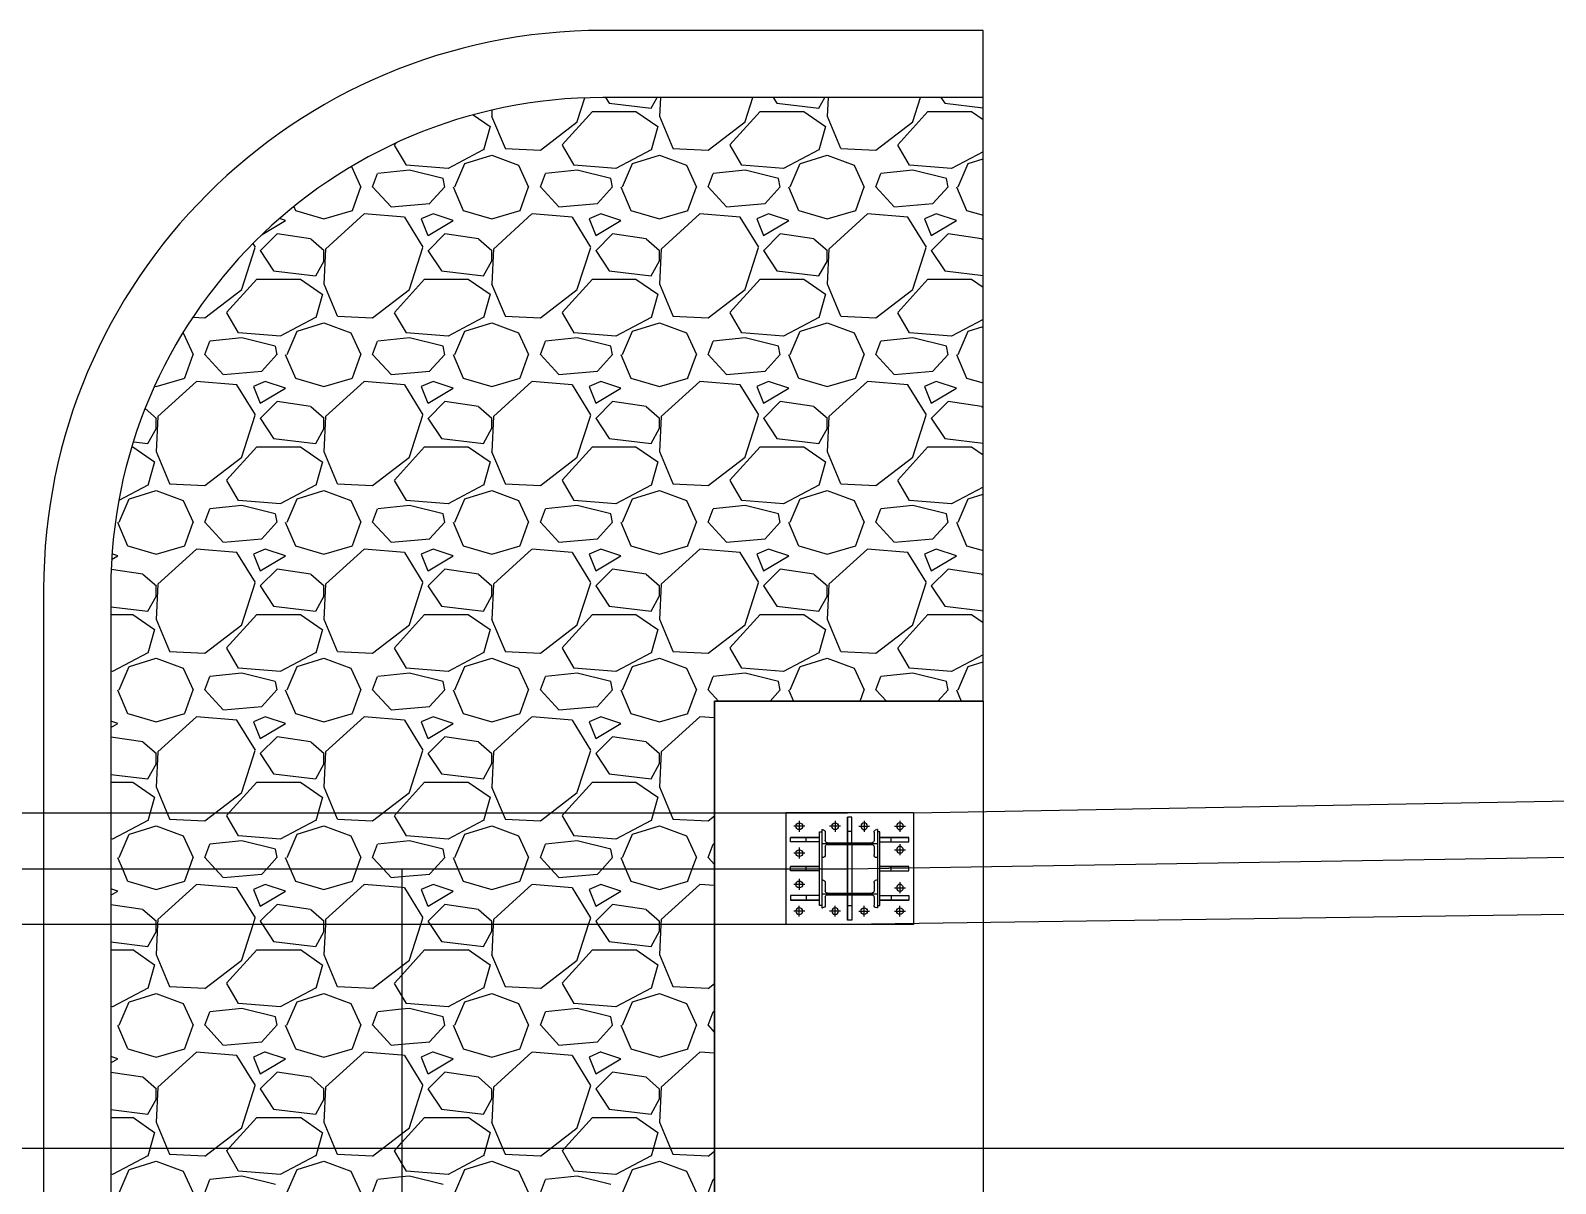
# Model space of a CAD drawing. Extents: x -341000 to 1341000, y 175 to 1868317.
# Drawn here: x 963379 to 1031557, y 998418 to 1050000 of the extents above; entities that cross this region are included whole.
import ezdxf

# ---------------------------------------------------------------- set-up
doc = ezdxf.new("R2010")
doc.units = 0
for name, color, linetype in [('Level 1', 7, 'Continuous'), ('Level 17', 7, 'Continuous'), ('Level 20', 7, 'Continuous'), ('Level 21', 7, 'Continuous'), ('Level 22', 7, 'Continuous'), ('Level 23', 7, 'Continuous'), ('Level 7', 7, 'Continuous')]:
    doc.layers.add(name, color=color, linetype=linetype)

# ---------------------------------------------------------------- blocks, each defined once
blk = doc.blocks.new('BL')
at = {"layer": 'Level 17'}
blk.add_circle((0, 0), 5000, dxfattribs=at)
at = {"layer": 'Level 22'}
for p, q in [((-8112, 0), (8112, 0)), ((0, 8112), (0, -8112))]:
    blk.add_line(p, q, dxfattribs=at)
blk = doc.blocks.new('A$C6DE')
at = {"layer": 'Level 20'}
for p, q in [((-250000, 0), (250000, 0)), ((250000, -570000), (250000, 0)), ((-250000, -570000), (-250000, 0)), ((-140000, -20000), (-140000, -150000)), ((-120000, -20000), (-140000, -20000)), ((-120000, -150000), (-120000, -20000)), ((-10000, -20000), (-10000, -150000)), ((10000, -20000), (-10000, -20000)), ((10000, -150000), (10000, -20000)), ((120000, -150000), (120000, -20000)), ((120000, -20000), (140000, -20000)), ((140000, -20000), (140000, -150000)), ((-120000, -90000), (-140000, -90000)), ((10000, -90000), (-10000, -90000)), ((120000, -90000), (140000, -90000)), ((-175000, -160000), (-50000, -160000)), ((-175000, -160000), (-175000, -164000)), ((-163000, -176000), (-126250, -176000)), ((-116250, -186000), (-116250, -384000)), ((-108750, -186000), (-108750, -384000)), ((-98750, -176000), (-62000, -176000)), ((-50000, -160000), (-50000, -164000)), ((50000, -160000), (175000, -160000)), ((50000, -160000), (50000, -164000)), ((62000, -176000), (98750, -176000)), ((108750, -186000), (108750, -384000)), ((116250, -186000), (116250, -384000)), ((126250, -176000), (163000, -176000)), ((175000, -160000), (175000, -164000)), ((-230000, -275000), (-116250, -275000)), ((-230000, -295000), (-230000, -275000)), ((-116250, -295000), (-230000, -295000)), ((-166250, -295000), (-166250, -275000)), ((108750, -275000), (-108750, -275000)), ((-108750, -295000), (108750, -295000)), ((230000, -275000), (116250, -275000)), ((116250, -295000), (230000, -295000)), ((166250, -295000), (166250, -275000)), ((230000, -295000), (230000, -275000)), ((-175000, -410000), (-175000, -406000)), ((-163000, -394000), (-126250, -394000)), ((-98750, -394000), (-62000, -394000)), ((-50000, -410000), (-50000, -406000)), ((50000, -410000), (50000, -406000)), ((62000, -394000), (98750, -394000)), ((126250, -394000), (163000, -394000)), ((175000, -410000), (175000, -406000)), ((-175000, -410000), (-50000, -410000)), ((-140000, -550000), (-140000, -420000)), ((-120000, -470000), (-140000, -470000)), ((-120000, -420000), (-120000, -550000)), ((-10000, -550000), (-10000, -420000)), ((10000, -470000), (-10000, -470000)), ((10000, -420000), (10000, -550000)), ((50000, -410000), (175000, -410000)), ((120000, -420000), (120000, -550000)), ((120000, -470000), (140000, -470000)), ((140000, -550000), (140000, -420000)), ((-250000, -570000), (250000, -570000)), ((-120000, -550000), (-140000, -550000)), ((10000, -550000), (-10000, -550000)), ((120000, -550000), (140000, -550000))]:
    blk.add_line(p, q, dxfattribs=at)
for points in [[(-165000, -160000), (165000, -160000), (165000, -150000), (-165000, -150000)], [(-165000, -410000), (165000, -410000), (165000, -420000), (-165000, -420000)]]:
    blk.add_lwpolyline(points, close=True, dxfattribs=at)
for centre, radius, start, end in [((-163000, -164000), 12000, 180, 270), ((-126250, -186000), 10000, 0, 90), ((-98750, -186000), 10000, 90, 180), ((-62000, -164000), 12000, 270, 0), ((62000, -164000), 12000, 180, 270), ((98750, -186000), 10000, 0, 90), ((126250, -186000), 10000, 90, 180), ((163000, -164000), 12000, 270, 0), ((-163000, -406000), 12000, 90, 180), ((-126250, -384000), 10000, 270, 0), ((-98750, -384000), 10000, 180, 270), ((-62000, -406000), 12000, 0, 90), ((62000, -406000), 12000, 90, 180), ((98750, -384000), 10000, 270, 0), ((126250, -384000), 10000, 180, 270), ((163000, -406000), 12000, 0, 90)]:
    blk.add_arc(centre, radius, start, end, dxfattribs=at)
at = {"layer": 'Level 22'}
for p, q in [((-112500, -160000), (-112500, -410000)), ((112500, -160000), (112500, -410000))]:
    blk.add_line(p, q, dxfattribs=at)
at = {"layer": 'Level 23'}
for p, q in [((-140000, -150000), (-140000, -20000)), ((-120000, -150000), (-120000, -20000)), ((-10000, -150000), (-10000, -20000)), ((10000, -150000), (10000, -20000)), ((120000, -150000), (120000, -20000)), ((140000, -150000), (140000, -20000)), ((-116250, -275000), (-230000, -275000)), ((-116250, -295000), (-230000, -295000)), ((-108750, -275000), (108750, -275000)), ((-108750, -295000), (108750, -295000)), ((116250, -275000), (230000, -275000)), ((116250, -295000), (230000, -295000)), ((-140000, -420000), (-140000, -550000)), ((-120000, -420000), (-120000, -550000)), ((-10000, -420000), (-10000, -550000)), ((10000, -420000), (10000, -550000)), ((120000, -420000), (120000, -550000)), ((140000, -420000), (140000, -550000))]:
    blk.add_line(p, q, dxfattribs=at)
at = {"layer": 'Level 17'}
for p, xscale, yscale in [((-190000, -60000), 2.999999999999999, -2.999999999999999), ((-70000, -60000), 2.999999999999999, -2.999999999999999), ((70000, -60000), 2.999999999999999, -2.999999999999999), ((-190000, -220000), 2.999999999999999, -2.999999999999999), ((-190000, -350000), 3, 3), ((-190000, -510000), 3, 3), ((-85000, -510000), 3, 3), ((85000, -510000), 3, 3)]:
    blk.add_blockref('BL', p, dxfattribs=dict(at, xscale=xscale, yscale=yscale))
for p, xscale, yscale, rotation in [((190000, -60000), 2.999999999999999, 2.999999999999999, 179.99999999999997), ((190000, -220000), 2.999999999999999, 2.999999999999999, 179.99999999999997), ((190000, -350000), 3, -3, 180), ((190000, -510000), 3, -3, 180)]:
    blk.add_blockref('BL', p, dxfattribs=dict(at, xscale=xscale, yscale=yscale, rotation=rotation))
blk = doc.blocks.new('COMPRS0004')
at = {"layer": 'Level 17'}
for p, q in [((484010, 46435), (483997, 46153)), ((487825, 45922), (488165, 46985)), ((491537, 47000), (491497, 46153)), ((495325, 45922), (495670, 47000)), ((499037, 47000), (498997, 46153)), ((502825, 45922), (503170, 47000)), ((483993, 46160), (484593, 44735)), ((486176, 44641), (487826, 45916)), ((491493, 46160), (492093, 44735)), ((493676, 44641), (495326, 45916)), ((498993, 46160), (499593, 44735)), ((501176, 44641), (502826, 45916)), ((484600, 44725), (486175, 44650)), ((492100, 44725), (493675, 44650)), ((499600, 44725), (501175, 44650)), ((479498, 42110), (478673, 43010)), ((481898, 43004), (481223, 42254)), ((486998, 42110), (486173, 43010)), ((489398, 43004), (488723, 42254)), ((494498, 42110), (493673, 43010)), ((496898, 43004), (496223, 42254)), ((501998, 42110), (501173, 43010)), ((504398, 43004), (503723, 42254)), ((478298, 41799), (476573, 40224)), ((480100, 41650), (478300, 41800)), ((481225, 42249), (479500, 42099)), ((480934, 40302), (480109, 41652)), ((481375, 41801), (480850, 41576)), ((482276, 41501), (481376, 41801)), ((485798, 41799), (484073, 40224)), ((487600, 41650), (485800, 41800)), ((488725, 42249), (487000, 42099)), ((488434, 40302), (487609, 41652)), ((488875, 41801), (488350, 41576)), ((489776, 41501), (488876, 41801)), ((493298, 41799), (491573, 40224)), ((495100, 41650), (493300, 41800)), ((496225, 42249), (494500, 42099)), ((495934, 40302), (495109, 41652)), ((496375, 41801), (495850, 41576)), ((497276, 41501), (496376, 41801)), ((500798, 41799), (499073, 40224)), ((502600, 41650), (500800, 41800)), ((503725, 42249), (502000, 42099)), ((503434, 40302), (502609, 41652)), ((503875, 41801), (503350, 41576)), ((504776, 41501), (503876, 41801)), ((473734, 40875), (474776, 41500)), ((474776, 41501), (474514, 41588)), ((480848, 41575), (481148, 40825)), ((481151, 40825), (482276, 41500)), ((488348, 41575), (488648, 40825)), ((488651, 40825), (489776, 41500)), ((495848, 41575), (496148, 40825)), ((496151, 40825), (497276, 41500)), ((503348, 41575), (503648, 40825)), ((503651, 40825), (504776, 41500)), ((472825, 38422), (473425, 40297)), ((473434, 40302), (473328, 40475)), ((474400, 40899), (473650, 40149)), ((475901, 40675), (474401, 40900)), ((476506, 40144), (475906, 40669)), ((476572, 40228), (476497, 38653)), ((480325, 38422), (480925, 40297)), ((481900, 40899), (481150, 40149)), ((483401, 40675), (481901, 40900)), ((484006, 40144), (483406, 40669)), ((484072, 40228), (483997, 38653)), ((487825, 38422), (488425, 40297)), ((489400, 40899), (488650, 40149)), ((490901, 40675), (489401, 40900)), ((491506, 40144), (490906, 40669)), ((491572, 40228), (491497, 38653)), ((495325, 38422), (495925, 40297)), ((496900, 40899), (496150, 40149)), ((498401, 40675), (496901, 40900)), ((499006, 40144), (498406, 40669)), ((499072, 40228), (498997, 38653)), ((502825, 38422), (503425, 40297)), ((504400, 40899), (503650, 40149)), ((505901, 40675), (504401, 40900)), ((505965, 40618), (505906, 40669)), ((471176, 37141), (472826, 38416)), ((476493, 38660), (477093, 37235)), ((478676, 37141), (480326, 38416)), ((483993, 38660), (484593, 37235)), ((486176, 37141), (487826, 38416)), ((491493, 38660), (492093, 37235)), ((493676, 37141), (495326, 38416)), ((498993, 38660), (499593, 37235)), ((501176, 37141), (502826, 38416)), ((470641, 37175), (471175, 37150)), ((477100, 37225), (478675, 37150)), ((484600, 37225), (486175, 37150)), ((492100, 37225), (493675, 37150)), ((499600, 37225), (501175, 37150)), ((471998, 34610), (471173, 35510)), ((474398, 35504), (473723, 34754)), ((479498, 34610), (478673, 35510)), ((481898, 35504), (481223, 34754)), ((486998, 34610), (486173, 35510)), ((489398, 35504), (488723, 34754)), ((494498, 34610), (493673, 35510)), ((496898, 35504), (496223, 34754)), ((501998, 34610), (501173, 35510)), ((504398, 35504), (503723, 34754)), ((470798, 34299), (469073, 32724)), ((472600, 34150), (470800, 34300)), ((473725, 34749), (472000, 34599)), ((473434, 32802), (472609, 34152)), ((473875, 34301), (473350, 34076)), ((474776, 34001), (473876, 34301)), ((478298, 34299), (476573, 32724)), ((480100, 34150), (478300, 34300)), ((481225, 34749), (479500, 34599)), ((480934, 32802), (480109, 34152)), ((481375, 34301), (480850, 34076)), ((482276, 34001), (481376, 34301)), ((485798, 34299), (484073, 32724)), ((487600, 34150), (485800, 34300)), ((488725, 34749), (487000, 34599)), ((488434, 32802), (487609, 34152)), ((488875, 34301), (488350, 34076)), ((489776, 34001), (488876, 34301)), ((493298, 34299), (491573, 32724)), ((495100, 34150), (493300, 34300)), ((496225, 34749), (494500, 34599)), ((495934, 32802), (495109, 34152)), ((496375, 34301), (495850, 34076)), ((497276, 34001), (496376, 34301)), ((500798, 34299), (499073, 32724)), ((502600, 34150), (500800, 34300)), ((503725, 34749), (502000, 34599)), ((503434, 32802), (502609, 34152)), ((503875, 34301), (503350, 34076)), ((504776, 34001), (503876, 34301)), ((473348, 34075), (473648, 33325)), ((473651, 33325), (474776, 34000)), ((480848, 34075), (481148, 33325)), ((481151, 33325), (482276, 34000)), ((488348, 34075), (488648, 33325)), ((488651, 33325), (489776, 34000)), ((495848, 34075), (496148, 33325)), ((496151, 33325), (497276, 34000)), ((503348, 34075), (503648, 33325)), ((503651, 33325), (504776, 34000)), ((469006, 32644), (468504, 33084)), ((469072, 32728), (468997, 31153)), ((472825, 30922), (473425, 32797)), ((474400, 33399), (473650, 32649)), ((475901, 33175), (474401, 33400)), ((476506, 32644), (475906, 33169)), ((476572, 32728), (476497, 31153)), ((480325, 30922), (480925, 32797)), ((481900, 33399), (481150, 32649)), ((483401, 33175), (481901, 33400)), ((484006, 32644), (483406, 33169)), ((484072, 32728), (483997, 31153)), ((487825, 30922), (488425, 32797)), ((489400, 33399), (488650, 32649)), ((490901, 33175), (489401, 33400)), ((491506, 32644), (490906, 33169)), ((491572, 32728), (491497, 31153)), ((495325, 30922), (495925, 32797)), ((496900, 33399), (496150, 32649)), ((498401, 33175), (496901, 33400)), ((499006, 32644), (498406, 33169)), ((499072, 32728), (498997, 31153)), ((502825, 30922), (503425, 32797)), ((504400, 33399), (503650, 32649)), ((505901, 33175), (504401, 33400)), ((505965, 33118), (505906, 33169)), ((468993, 31160), (469593, 29735)), ((471176, 29641), (472826, 30916)), ((476493, 31160), (477093, 29735)), ((478676, 29641), (480326, 30916)), ((483993, 31160), (484593, 29735)), ((486176, 29641), (487826, 30916)), ((491493, 31160), (492093, 29735)), ((493676, 29640), (495326, 30915)), ((498993, 31160), (499593, 29735)), ((501176, 29640), (502826, 30915)), ((469600, 29725), (471175, 29650)), ((477100, 29725), (478675, 29650)), ((484600, 29725), (486175, 29650)), ((492100, 29725), (493675, 29650)), ((499600, 29725), (501175, 29650)), ((471998, 27110), (471173, 28010)), ((474398, 28004), (473723, 27254)), ((479498, 27110), (478673, 28010)), ((481898, 28004), (481223, 27254)), ((486998, 27110), (486173, 28010)), ((489398, 28004), (488723, 27254)), ((494498, 27110), (493673, 28010)), ((496898, 28004), (496223, 27254)), ((501998, 27110), (501173, 28010)), ((504398, 28004), (503723, 27254)), ((470798, 26799), (469073, 25224)), ((472600, 26650), (470800, 26800)), ((473725, 27249), (472000, 27099)), ((473434, 25302), (472609, 26652)), ((473875, 26801), (473350, 26576)), ((474776, 26501), (473876, 26801)), ((478298, 26799), (476573, 25224)), ((480100, 26650), (478300, 26800)), ((481225, 27249), (479500, 27099)), ((480934, 25302), (480109, 26652)), ((481375, 26801), (480850, 26576)), ((482276, 26501), (481376, 26801)), ((485798, 26799), (484073, 25224)), ((487600, 26650), (485800, 26800)), ((488725, 27249), (487000, 27099)), ((488434, 25302), (487609, 26652)), ((488875, 26801), (488350, 26576)), ((489776, 26501), (488876, 26801)), ((493298, 26799), (491573, 25224)), ((495100, 26650), (493300, 26800)), ((496225, 27249), (494500, 27099)), ((495934, 25302), (495109, 26652)), ((496375, 26801), (495850, 26576)), ((497276, 26501), (496376, 26801)), ((500798, 26799), (499073, 25224)), ((502600, 26650), (500800, 26800)), ((503725, 27249), (502000, 27099)), ((503434, 25302), (502609, 26652)), ((503875, 26802), (503350, 26577)), ((504776, 26501), (503876, 26801)), ((467006, 26338), (467276, 26500)), ((467276, 26501), (467022, 26585)), ((473348, 26575), (473648, 25825)), ((473651, 25825), (474776, 26500)), ((480848, 26575), (481148, 25825)), ((481151, 25825), (482276, 26500)), ((488348, 26575), (488648, 25825)), ((488651, 25825), (489776, 26500)), ((495848, 26575), (496148, 25825)), ((496151, 25825), (497276, 26500)), ((503348, 26575), (503648, 25825)), ((503651, 25825), (504776, 26500)), ((468401, 25675), (466983, 25888)), ((469006, 25144), (468406, 25669)), ((469072, 25228), (468997, 23653)), ((472825, 23422), (473425, 25297)), ((474400, 25899), (473650, 25149)), ((475901, 25675), (474401, 25900)), ((476506, 25144), (475906, 25669)), ((476572, 25228), (476497, 23653)), ((480325, 23422), (480925, 25297)), ((481900, 25899), (481150, 25149)), ((483401, 25675), (481901, 25900)), ((484006, 25144), (483406, 25669)), ((484072, 25228), (483997, 23653)), ((487825, 23422), (488425, 25297)), ((489400, 25899), (488650, 25149)), ((490901, 25675), (489401, 25900)), ((491506, 25144), (490906, 25669)), ((491572, 25228), (491497, 23653)), ((495325, 23422), (495925, 25297)), ((496900, 25899), (496150, 25149)), ((498401, 25675), (496901, 25900)), ((499006, 25144), (498406, 25669)), ((499072, 25228), (498997, 23653)), ((502825, 23422), (503425, 25297)), ((504400, 25899), (503650, 25149)), ((505901, 25675), (504401, 25900)), ((505965, 25618), (505906, 25669)), ((468993, 23660), (469593, 22235)), ((471176, 22141), (472826, 23416)), ((476493, 23660), (477093, 22235)), ((478676, 22141), (480326, 23416)), ((483993, 23660), (484593, 22235)), ((486176, 22140), (487826, 23415)), ((491493, 23660), (492093, 22235)), ((493676, 22140), (495326, 23415)), ((498993, 23660), (499593, 22235)), ((501176, 22140), (502826, 23415)), ((469600, 22225), (471175, 22150)), ((477100, 22225), (478675, 22150)), ((484600, 22225), (486175, 22150)), ((492100, 22225), (493675, 22150)), ((499600, 22225), (501175, 22150)), ((471998, 19610), (471173, 20510)), ((474398, 20504), (473723, 19754)), ((479498, 19610), (478673, 20510)), ((481898, 20504), (481223, 19754)), ((486998, 19610), (486173, 20510)), ((489398, 20504), (488723, 19754)), ((494141, 20000), (493673, 20510)), ((496898, 20504), (496445, 20000)), ((501641, 20000), (501173, 20510)), ((504398, 20504), (503944, 20000)), ((467276, 19001), (466965, 19104)), ((470798, 19299), (469073, 17724)), ((472600, 19150), (470800, 19300)), ((473725, 19749), (472000, 19599)), ((473434, 17802), (472609, 19152)), ((473875, 19301), (473350, 19076)), ((474776, 19001), (473876, 19301)), ((478298, 19299), (476573, 17724)), ((480100, 19150), (478300, 19300)), ((481225, 19749), (479500, 19599)), ((480934, 17802), (480109, 19152)), ((481375, 19301), (480850, 19076)), ((482276, 19001), (481376, 19301)), ((485798, 19299), (484073, 17724)), ((487600, 19150), (485800, 19300)), ((488725, 19749), (487000, 19599)), ((488434, 17802), (487609, 19152)), ((488875, 19302), (488350, 19077)), ((489776, 19001), (488876, 19301)), ((493298, 19299), (491573, 17724)), ((493965, 19244), (493300, 19300)), ((466965, 18814), (467276, 19000)), ((473348, 19075), (473648, 18325)), ((473651, 18325), (474776, 19000)), ((480848, 19075), (481148, 18325)), ((481151, 18325), (482276, 19000)), ((488348, 19075), (488648, 18325)), ((488651, 18325), (489776, 19000)), ((468401, 18175), (466965, 18390)), ((469006, 17644), (468406, 18169)), ((469072, 17728), (468997, 16153)), ((472825, 15922), (473425, 17797)), ((474400, 18399), (473650, 17649)), ((475901, 18175), (474401, 18400)), ((476506, 17644), (475906, 18169)), ((476572, 17728), (476497, 16153)), ((480325, 15922), (480925, 17797)), ((481900, 18399), (481150, 17649)), ((483401, 18175), (481901, 18400)), ((484006, 17644), (483406, 18169)), ((484072, 17728), (483997, 16153)), ((487825, 15922), (488425, 17797)), ((489400, 18399), (488650, 17649)), ((490901, 18175), (489401, 18400)), ((491506, 17644), (490906, 18169)), ((491572, 17728), (491497, 16153)), ((468993, 16160), (469593, 14735)), ((471176, 14641), (472826, 15916)), ((476493, 16160), (477093, 14735)), ((478676, 14640), (480326, 15915)), ((483993, 16160), (484593, 14735)), ((486176, 14640), (487826, 15915)), ((491493, 16160), (492093, 14735)), ((469600, 14725), (471175, 14650)), ((477100, 14725), (478675, 14650)), ((484600, 14725), (486175, 14650)), ((492100, 14725), (493675, 14650)), ((493676, 14640), (493965, 14864)), ((471641, 12500), (471173, 13010)), ((474398, 13004), (473945, 12500)), ((479141, 12500), (478673, 13010)), ((481898, 13004), (481445, 12500)), ((486641, 12500), (486173, 13010)), ((489398, 13004), (488945, 12500)), ((493965, 12692), (493673, 13010)), ((471998, 12110), (471641, 12500)), ((473945, 12500), (473723, 12254)), ((479498, 12110), (479141, 12500)), ((481445, 12500), (481223, 12254)), ((486998, 12110), (486641, 12500)), ((488945, 12500), (488723, 12254)), ((467276, 11501), (466965, 11604)), ((470798, 11799), (469073, 10224)), ((472600, 11650), (470800, 11800)), ((473725, 12249), (472000, 12099)), ((473434, 10302), (472609, 11652)), ((473875, 11802), (473350, 11577)), ((474776, 11501), (473876, 11801)), ((478298, 11799), (476573, 10224)), ((479965, 11661), (478300, 11800)), ((479965, 12140), (479500, 12099)), ((481225, 12249), (479965, 12140)), ((480100, 11650), (479965, 11661)), ((480934, 10302), (480109, 11652)), ((481375, 11802), (480850, 11577)), ((482276, 11501), (481376, 11801)), ((485798, 11799), (484073, 10224)), ((487600, 11650), (485800, 11800)), ((488725, 12249), (487000, 12099)), ((488434, 10302), (487609, 11652)), ((488875, 11802), (488350, 11577)), ((489776, 11501), (488876, 11801)), ((493298, 11799), (491573, 10224)), ((493965, 11745), (493300, 11800)), ((466965, 11314), (467276, 11500)), ((473348, 11575), (473648, 10825)), ((473651, 10825), (474776, 11500)), ((480848, 11575), (481148, 10825)), ((481151, 10825), (482276, 11500)), ((488348, 11575), (488648, 10825)), ((488651, 10825), (489776, 11500)), ((468401, 10675), (466965, 10890)), ((469006, 10144), (468406, 10669)), ((469072, 10228), (469061, 10000)), ((473330, 10000), (473425, 10297)), ((474400, 10899), (473650, 10149)), ((475901, 10675), (474401, 10900)), ((476506, 10144), (475906, 10669)), ((476572, 10228), (476561, 10000)), ((480830, 10000), (480925, 10297)), ((481900, 10899), (481150, 10149)), ((483401, 10675), (481901, 10900)), ((484006, 10144), (483406, 10669)), ((484072, 10228), (484061, 10000)), ((488330, 10000), (488425, 10297)), ((489400, 10899), (488650, 10149)), ((490901, 10675), (489401, 10900)), ((491506, 10144), (490906, 10669)), ((491572, 10228), (491561, 10000)), ((469061, 10000), (468997, 8653)), ((472825, 8422), (473330, 10000)), ((476561, 10000), (476497, 8653)), ((480325, 8422), (480830, 10000)), ((484061, 10000), (483997, 8653)), ((487825, 8422), (488330, 10000)), ((491561, 10000), (491497, 8653)), ((468994, 8660), (469594, 7235)), ((471176, 7140), (472826, 8415)), ((476493, 8660), (477093, 7235)), ((479965, 8136), (480326, 8415)), ((483993, 8660), (484593, 7235)), ((486176, 7140), (487826, 8415)), ((491493, 8660), (492093, 7235)), ((478676, 7140), (479965, 8136)), ((469600, 7225), (471175, 7150)), ((477100, 7225), (478675, 7150)), ((484600, 7225), (486175, 7150)), ((492100, 7225), (493675, 7150)), ((493676, 7140), (493965, 7363)), ((471998, 4610), (471173, 5510)), ((474398, 5504), (473723, 4754)), ((479498, 4610), (478673, 5510)), ((481898, 5504), (481223, 4754)), ((486998, 4610), (486173, 5510)), ((489398, 5504), (488723, 4754)), ((493965, 5192), (493673, 5510)), ((467276, 4001), (466965, 4104)), ((470798, 4299), (469073, 2724)), ((472600, 4150), (470800, 4300)), ((473725, 4749), (472000, 4599)), ((473434, 2802), (472609, 4152)), ((473875, 4302), (473350, 4077)), ((474776, 4001), (473876, 4301)), ((478298, 4299), (476573, 2724)), ((479965, 4161), (478300, 4300)), ((479965, 4640), (479500, 4599)), ((481225, 4749), (479965, 4640)), ((480100, 4150), (479965, 4161)), ((480934, 2802), (480109, 4152)), ((481375, 4302), (480850, 4077)), ((482276, 4001), (481376, 4301)), ((485798, 4299), (484073, 2724)), ((487600, 4150), (485800, 4300)), ((488725, 4749), (487000, 4599)), ((488434, 2802), (487609, 4152)), ((488875, 4302), (488350, 4077)), ((489776, 4001), (488876, 4301)), ((493298, 4299), (491573, 2724)), ((493965, 4245), (493300, 4300)), ((466965, 3814), (467276, 4000)), ((473348, 4075), (473648, 3325)), ((473651, 3325), (474776, 4000)), ((480848, 4075), (481148, 3325)), ((481151, 3325), (482276, 4000)), ((488348, 4075), (488648, 3325)), ((488651, 3325), (489776, 4000)), ((468401, 3175), (466965, 3390)), ((469006, 2644), (468406, 3169)), ((469072, 2728), (468997, 1153)), ((472825, 922), (473425, 2797)), ((474400, 3399), (473650, 2649)), ((475901, 3175), (474401, 3400)), ((476506, 2644), (475906, 3169)), ((476572, 2728), (476497, 1153)), ((480325, 922), (480925, 2797)), ((481900, 3399), (481150, 2649)), ((483401, 3175), (481901, 3400)), ((484006, 2644), (483406, 3169)), ((484072, 2728), (483997, 1153)), ((487825, 922), (488425, 2797)), ((489400, 3399), (488650, 2649)), ((490901, 3175), (489401, 3400)), ((491506, 2644), (490906, 3169)), ((491572, 2728), (491497, 1153)), ((468994, 1160), (469594, -265)), ((471176, -360), (472826, 915)), ((476493, 1160), (477093, -265)), ((479965, 636), (480326, 915)), ((483993, 1160), (484593, -265)), ((486176, -360), (487826, 915)), ((491493, 1160), (492093, -265)), ((478676, -360), (479965, 636)), ((469600, -275), (471175, -350)), ((477100, -275), (478675, -350)), ((484600, -275), (486175, -350)), ((492100, -275), (493675, -350)), ((493676, -360), (493965, -137))]:
    blk.add_line(p, q, dxfattribs=at)
at = {"layer": 'Level 7'}
blk.add_line((480000, -12500), (480000, 12500), dxfattribs=at)
blk = doc.blocks.new('COMPRS0005')
at = {"layer": 'Level 17'}
for p, q in [((487148, 44879), (488498, 46379)), ((489083, 47000), (489249, 46751)), ((489250, 46749), (491125, 46524)), ((491130, 46527), (491393, 47000)), ((494648, 44879), (495998, 46379)), ((496583, 47000), (496749, 46751)), ((496750, 46749), (498625, 46524)), ((498630, 46527), (498893, 47000)), ((502148, 44879), (503498, 46379)), ((504083, 47000), (504249, 46751)), ((504250, 46749), (505965, 46543)), ((479648, 44879), (479727, 44966)), ((480182, 43973), (479657, 44873)), ((482800, 44050), (484000, 44425)), ((484000, 44425), (485200, 43975)), ((487682, 43973), (487157, 44873)), ((490300, 44050), (491500, 44425)), ((491500, 44425), (492700, 43975)), ((495182, 43973), (494657, 44873)), ((497800, 44050), (499000, 44425)), ((499000, 44425), (500200, 43975)), ((502682, 43973), (502157, 44873)), ((477728, 43914), (478150, 42998)), ((480325, 43750), (478900, 43600)), ((481824, 43376), (480324, 43751)), ((482347, 42999), (482797, 44049)), ((485200, 43973), (485650, 42998)), ((487825, 43750), (486400, 43600)), ((489324, 43376), (487824, 43751)), ((489847, 42999), (490297, 44049)), ((492700, 43973), (493150, 42998)), ((495325, 43750), (493900, 43600)), ((496824, 43376), (495324, 43751)), ((497346, 42999), (497796, 44049)), ((500200, 43973), (500650, 42998)), ((502825, 43750), (501400, 43600)), ((504324, 43376), (502824, 43751)), ((504846, 42999), (505296, 44049)), ((505300, 44050), (505965, 44257)), ((477772, 41954), (478147, 43004)), ((478674, 43002), (478899, 43602)), ((481900, 42996), (481825, 43371)), ((482271, 43001), (482721, 41951)), ((485272, 41954), (485647, 43004)), ((486174, 43002), (486399, 43602)), ((489400, 42996), (489325, 43371)), ((489771, 43001), (490221, 41951)), ((492772, 41954), (493147, 43004)), ((493674, 43002), (493899, 43602)), ((496900, 42996), (496825, 43371)), ((497271, 43001), (497721, 41951)), ((500272, 41954), (500647, 43004)), ((501174, 43002), (501399, 43602)), ((504400, 42996), (504325, 43371)), ((504771, 43001), (505221, 41951)), ((475149, 42120), (475221, 41951)), ((475224, 41949), (476499, 41574)), ((476499, 41575), (477774, 41950)), ((482724, 41949), (483999, 41574)), ((483999, 41575), (485274, 41950)), ((490224, 41949), (491499, 41574)), ((491499, 41575), (492774, 41950)), ((497724, 41949), (498999, 41574)), ((498999, 41575), (500274, 41950)), ((505224, 41949), (505965, 41731)), ((473649, 40151), (474249, 39251)), ((476130, 39027), (476505, 39702)), ((476500, 39700), (476500, 40150)), ((481149, 40151), (481749, 39251)), ((483630, 39027), (484005, 39702)), ((484000, 39700), (484000, 40150)), ((488649, 40151), (489249, 39251)), ((491130, 39027), (491505, 39702)), ((491500, 39700), (491500, 40150)), ((496149, 40151), (496749, 39251)), ((498630, 39027), (499005, 39702)), ((499000, 39700), (499000, 40150)), ((503649, 40151), (504249, 39251)), ((472148, 37379), (473498, 38879)), ((474250, 39249), (476125, 39024)), ((479648, 37379), (480998, 38879)), ((481750, 39249), (483625, 39024)), ((487148, 37379), (488498, 38879)), ((489250, 39249), (491125, 39024)), ((494648, 37379), (495998, 38879)), ((496750, 39249), (498625, 39024)), ((502148, 37379), (503498, 38879)), ((504250, 39249), (505965, 39043)), ((472682, 36473), (472157, 37373)), ((475300, 36550), (476500, 36925)), ((476500, 36925), (477700, 36475)), ((480182, 36473), (479657, 37373)), ((482800, 36550), (484000, 36925)), ((484000, 36925), (485200, 36475)), ((487682, 36473), (487157, 37373)), ((490300, 36550), (491500, 36925)), ((491500, 36925), (492700, 36475)), ((495182, 36473), (494657, 37373)), ((497800, 36550), (499000, 36925)), ((499000, 36925), (500200, 36475)), ((502682, 36473), (502157, 37373)), ((470196, 36477), (470200, 36475)), ((470200, 36473), (470650, 35498)), ((472825, 36250), (471400, 36100)), ((474324, 35876), (472824, 36251)), ((474847, 35499), (475297, 36549)), ((477700, 36473), (478150, 35498)), ((480325, 36250), (478900, 36100)), ((481824, 35876), (480324, 36251)), ((482347, 35499), (482797, 36549)), ((485200, 36473), (485650, 35498)), ((487825, 36250), (486400, 36100)), ((489324, 35876), (487824, 36251)), ((489846, 35499), (490296, 36549)), ((492700, 36473), (493150, 35498)), ((495325, 36250), (493900, 36100)), ((496824, 35876), (495324, 36251)), ((497346, 35499), (497796, 36549)), ((500200, 36473), (500650, 35498)), ((502825, 36250), (501400, 36100)), ((504324, 35876), (502824, 36251)), ((504846, 35499), (505296, 36549)), ((505300, 36550), (505965, 36757)), ((470272, 34454), (470647, 35504)), ((471174, 35502), (471399, 36102)), ((474400, 35497), (474325, 35872)), ((474771, 35501), (475221, 34451)), ((477772, 34454), (478147, 35504)), ((478674, 35502), (478899, 36102)), ((481900, 35496), (481825, 35871)), ((482271, 35501), (482721, 34451)), ((485272, 34454), (485647, 35504)), ((486174, 35502), (486399, 36102)), ((489400, 35496), (489325, 35871)), ((489771, 35501), (490221, 34451)), ((492772, 34454), (493147, 35504)), ((493674, 35502), (493899, 36102)), ((496900, 35496), (496825, 35871)), ((497271, 35501), (497721, 34451)), ((500272, 34454), (500647, 35504)), ((501174, 35502), (501399, 36102)), ((504400, 35496), (504325, 35871)), ((504771, 35501), (505221, 34451)), ((468933, 34094), (468999, 34074)), ((468999, 34075), (470274, 34450)), ((475224, 34449), (476499, 34074)), ((476499, 34075), (477774, 34450)), ((482724, 34449), (483999, 34074)), ((483999, 34075), (485274, 34450)), ((490224, 34449), (491499, 34074)), ((491499, 34075), (492774, 34450)), ((497724, 34449), (498999, 34074)), ((498999, 34075), (500274, 34450)), ((505224, 34449), (505965, 34231)), ((468630, 31527), (469005, 32202)), ((469000, 32200), (469000, 32650)), ((473649, 32651), (474249, 31751)), ((476130, 31527), (476505, 32202)), ((476500, 32200), (476500, 32650)), ((481149, 32651), (481749, 31751)), ((483630, 31527), (484005, 32202)), ((484000, 32200), (484000, 32650)), ((488649, 32651), (489249, 31751)), ((491130, 31527), (491505, 32202)), ((491500, 32200), (491500, 32650)), ((496149, 32651), (496749, 31751)), ((498630, 31527), (499005, 32202)), ((499000, 32200), (499000, 32650)), ((503649, 32651), (504249, 31751)), ((467979, 31602), (468625, 31524)), ((472148, 29879), (473498, 31379)), ((474250, 31749), (476125, 31524)), ((479648, 29879), (480998, 31379)), ((481750, 31749), (483625, 31524)), ((487148, 29879), (488498, 31379)), ((489250, 31749), (491125, 31524)), ((494648, 29879), (495998, 31379)), ((496750, 31749), (498625, 31524)), ((502148, 29879), (503498, 31379)), ((504250, 31749), (505965, 31543)), ((467800, 29050), (469000, 29425)), ((469000, 29425), (470200, 28975)), ((472682, 28973), (472157, 29873)), ((475300, 29050), (476500, 29425)), ((476500, 29425), (477700, 28975)), ((480182, 28973), (479657, 29873)), ((482800, 29050), (484000, 29425)), ((484000, 29425), (485200, 28975)), ((487682, 28973), (487157, 29873)), ((490300, 29050), (491500, 29425)), ((491500, 29425), (492700, 28975)), ((495182, 28973), (494657, 29873)), ((497800, 29050), (499000, 29425)), ((499000, 29425), (500200, 28975)), ((502682, 28973), (502157, 29873)), ((467347, 27999), (467797, 29049)), ((470200, 28973), (470650, 27998)), ((472825, 28750), (471400, 28600)), ((474324, 28376), (472824, 28751)), ((474847, 27999), (475297, 29049)), ((477700, 28973), (478150, 27998)), ((480325, 28750), (478900, 28600)), ((481824, 28376), (480324, 28751)), ((482347, 27999), (482797, 29049)), ((485200, 28973), (485650, 27998)), ((487825, 28750), (486400, 28600)), ((489324, 28376), (487824, 28751)), ((489846, 27999), (490296, 29049)), ((492700, 28973), (493150, 27998)), ((495325, 28750), (493900, 28600)), ((496824, 28376), (495324, 28751)), ((497346, 27999), (497796, 29049)), ((500200, 28973), (500650, 27998)), ((502825, 28750), (501400, 28600)), ((504324, 28376), (502824, 28751)), ((504846, 27999), (505296, 29049)), ((505300, 29050), (505965, 29257)), ((467271, 28001), (467721, 26951)), ((470272, 26954), (470647, 28004)), ((471174, 28002), (471399, 28602)), ((474400, 27997), (474325, 28372)), ((474771, 28001), (475221, 26951)), ((477772, 26954), (478147, 28004)), ((478674, 28002), (478899, 28602)), ((481900, 27997), (481825, 28372)), ((482271, 28001), (482721, 26951)), ((485272, 26954), (485647, 28004)), ((486174, 28002), (486399, 28602)), ((489400, 27996), (489325, 28371)), ((489771, 28001), (490221, 26951)), ((492772, 26954), (493147, 28004)), ((493674, 28002), (493899, 28602)), ((496900, 27996), (496825, 28371)), ((497271, 28001), (497721, 26951)), ((500272, 26954), (500647, 28004)), ((501174, 28002), (501399, 28602)), ((504400, 27996), (504325, 28371)), ((504771, 28001), (505221, 26951)), ((467724, 26949), (468999, 26574)), ((468999, 26575), (470274, 26950)), ((475224, 26949), (476499, 26574)), ((476499, 26575), (477774, 26950)), ((482724, 26949), (483999, 26574)), ((483999, 26575), (485274, 26950)), ((490224, 26949), (491499, 26574)), ((491499, 26575), (492774, 26950)), ((497724, 26949), (498999, 26574)), ((498999, 26575), (500274, 26950)), ((505224, 26949), (505965, 26731)), ((468630, 24027), (469005, 24702)), ((469000, 24700), (469000, 25150)), ((473649, 25151), (474249, 24251)), ((476130, 24027), (476505, 24702)), ((476500, 24700), (476500, 25150)), ((481149, 25151), (481749, 24251)), ((483630, 24027), (484005, 24702)), ((484000, 24700), (484000, 25150)), ((488649, 25151), (489249, 24251)), ((491130, 24027), (491505, 24702)), ((491500, 24700), (491500, 25150)), ((496149, 25151), (496749, 24251)), ((498630, 24027), (499005, 24702)), ((499000, 24700), (499000, 25150)), ((503649, 25151), (504249, 24251)), ((466965, 24223), (468625, 24024)), ((466965, 23875), (467950, 23875)), ((472148, 22379), (473498, 23879)), ((473500, 23875), (475450, 23875)), ((474250, 24249), (476125, 24024)), ((479648, 22379), (480998, 23879)), ((481750, 24249), (483625, 24024)), ((487148, 22379), (488498, 23879)), ((489250, 24249), (491125, 24024)), ((494648, 22379), (495998, 23879)), ((496750, 24249), (498625, 24024)), ((502148, 22379), (503498, 23879)), ((504250, 24249), (505965, 24043)), ((467800, 21550), (469000, 21925)), ((469000, 21925), (470200, 21475)), ((472682, 21473), (472157, 22373)), ((475300, 21550), (476500, 21925)), ((476500, 21925), (477700, 21475)), ((480182, 21473), (479657, 22373)), ((482800, 21550), (484000, 21925)), ((484000, 21925), (485200, 21475)), ((487682, 21473), (487157, 22373)), ((490300, 21550), (491500, 21925)), ((491500, 21925), (492700, 21475)), ((495182, 21473), (494657, 22373)), ((497800, 21550), (499000, 21925)), ((499000, 21925), (500200, 21475)), ((502682, 21473), (502157, 22373)), ((467347, 20499), (467797, 21549)), ((470200, 21473), (470650, 20498)), ((472825, 21250), (471400, 21100)), ((474324, 20876), (472824, 21251)), ((474847, 20499), (475297, 21549)), ((477700, 21473), (478150, 20498)), ((480325, 21250), (478900, 21100)), ((481824, 20876), (480324, 21251)), ((482346, 20499), (482796, 21549)), ((485200, 21473), (485650, 20498)), ((487825, 21250), (486400, 21100)), ((489324, 20876), (487824, 21251)), ((489846, 20499), (490296, 21549)), ((492700, 21473), (493150, 20498)), ((495325, 21250), (493900, 21100)), ((496824, 20876), (495324, 21251)), ((497346, 20499), (497796, 21549)), ((500200, 21473), (500650, 20498)), ((502825, 21250), (501400, 21100)), ((504324, 20876), (502824, 21251)), ((504846, 20499), (505296, 21549)), ((505300, 21550), (505965, 21757)), ((467271, 20501), (467721, 19451)), ((470272, 19454), (470647, 20504)), ((471174, 20502), (471399, 21102)), ((474400, 20497), (474325, 20872)), ((474771, 20501), (475221, 19451)), ((477772, 19454), (478147, 20504)), ((478674, 20502), (478899, 21102)), ((481900, 20497), (481825, 20872)), ((482271, 20501), (482721, 19451)), ((485272, 19454), (485647, 20504)), ((486174, 20502), (486399, 21102)), ((489400, 20496), (489325, 20871)), ((489771, 20501), (490221, 19451)), ((492772, 19454), (493147, 20504)), ((493674, 20502), (493899, 21102)), ((496900, 20496), (496825, 20871)), ((497271, 20501), (497486, 20000)), ((500467, 20000), (500647, 20504)), ((501174, 20502), (501399, 21102)), ((504400, 20496), (504325, 20871)), ((504771, 20501), (504986, 20000)), ((467724, 19449), (468999, 19074)), ((468999, 19075), (470274, 19450)), ((475224, 19449), (476499, 19074)), ((476499, 19075), (477774, 19450)), ((482724, 19449), (483999, 19074)), ((483999, 19075), (485274, 19450)), ((490224, 19449), (491499, 19074)), ((491499, 19075), (492774, 19450)), ((468630, 16527), (469005, 17202)), ((469000, 17200), (469000, 17650)), ((473649, 17651), (474249, 16751)), ((476130, 16527), (476505, 17202)), ((476500, 17200), (476500, 17650)), ((481149, 17651), (481749, 16751)), ((483630, 16527), (484005, 17202)), ((484000, 17200), (484000, 17650)), ((488649, 17651), (489249, 16751)), ((491130, 16527), (491505, 17202)), ((491500, 17200), (491500, 17650)), ((466965, 16723), (468625, 16524)), ((466965, 16375), (467950, 16375)), ((472148, 14879), (473498, 16379)), ((473500, 16375), (475450, 16375)), ((474250, 16749), (476125, 16524)), ((479648, 14879), (480998, 16379)), ((481000, 16375), (482950, 16375)), ((481750, 16749), (483625, 16524)), ((487148, 14879), (488498, 16379)), ((488500, 16375), (490450, 16375)), ((489250, 16749), (491125, 16524)), ((467800, 14050), (469000, 14425)), ((469000, 14425), (470200, 13975)), ((472682, 13973), (472157, 14873)), ((475300, 14050), (476500, 14425)), ((476500, 14425), (477700, 13975)), ((480182, 13973), (479657, 14873)), ((482800, 14050), (484000, 14425)), ((484000, 14425), (485200, 13975)), ((487682, 13973), (487157, 14873)), ((490300, 14050), (491500, 14425)), ((491500, 14425), (492700, 13975)), ((467347, 12999), (467797, 14049)), ((470200, 13973), (470650, 12998)), ((472825, 13750), (471400, 13600)), ((474325, 13376), (472825, 13751)), ((474847, 12999), (475297, 14049)), ((477700, 13973), (478150, 12998)), ((480325, 13750), (478900, 13600)), ((481825, 13376), (480325, 13751)), ((482346, 12999), (482796, 14049)), ((485200, 13973), (485650, 12998)), ((487825, 13750), (486400, 13600)), ((489325, 13376), (487825, 13751)), ((489846, 12999), (490296, 14049)), ((492700, 13973), (493150, 12998)), ((467271, 13001), (467486, 12500)), ((470467, 12500), (470647, 13004)), ((471174, 13002), (471399, 13602)), ((474400, 12997), (474325, 13372)), ((474771, 13001), (474986, 12500)), ((477967, 12500), (478147, 13004)), ((478674, 13002), (478899, 13602)), ((481900, 12997), (481825, 13372)), ((482271, 13001), (482486, 12500)), ((485467, 12500), (485647, 13004)), ((486174, 13002), (486399, 13602)), ((489400, 12996), (489325, 13371)), ((489771, 13001), (489986, 12500)), ((492967, 12500), (493147, 13004)), ((493674, 13002), (493899, 13602)), ((493965, 13607), (493900, 13600)), ((467486, 12500), (467721, 11951)), ((470272, 11954), (470467, 12500)), ((474986, 12500), (475221, 11951)), ((477772, 11954), (477967, 12500)), ((482486, 12500), (482721, 11951)), ((485272, 11954), (485467, 12500)), ((489986, 12500), (490221, 11951)), ((492772, 11954), (492967, 12500)), ((467724, 11949), (468999, 11574)), ((468999, 11575), (470274, 11950)), ((475224, 11949), (476499, 11574)), ((476499, 11575), (477774, 11950)), ((482724, 11949), (483999, 11574)), ((483999, 11575), (485274, 11950)), ((490224, 11949), (491499, 11574)), ((491499, 11575), (492774, 11950)), ((468630, 9027), (469005, 9702)), ((469000, 10000), (469000, 10150)), ((469000, 9700), (469000, 10000)), ((473649, 10151), (473750, 10000)), ((473750, 10000), (474249, 9251)), ((476130, 9027), (476505, 9702)), ((476500, 10000), (476500, 10150)), ((476500, 9700), (476500, 10000)), ((481149, 10151), (481250, 10000)), ((481250, 10000), (481749, 9251)), ((483630, 9027), (484005, 9702)), ((484000, 10000), (484000, 10150)), ((484000, 9700), (484000, 10000)), ((488649, 10151), (488750, 10000)), ((488750, 10000), (489249, 9251)), ((491130, 9027), (491505, 9702)), ((491500, 10000), (491500, 10150)), ((491500, 9700), (491500, 10000)), ((466965, 9223), (468625, 9024)), ((466965, 8875), (467950, 8875)), ((472148, 7379), (473498, 8879)), ((473500, 8875), (475450, 8875)), ((474250, 9249), (476125, 9024)), ((479965, 7731), (480998, 8879)), ((481000, 8875), (482950, 8875)), ((481750, 9249), (483625, 9024)), ((487148, 7379), (488498, 8879)), ((488500, 8875), (490450, 8875)), ((489250, 9249), (491125, 9024)), ((479648, 7379), (479965, 7731)), ((467800, 6550), (469000, 6925)), ((469000, 6925), (470200, 6475)), ((472682, 6473), (472157, 7373)), ((475300, 6550), (476500, 6925)), ((476500, 6925), (477700, 6475)), ((479965, 6845), (479657, 7373)), ((480182, 6473), (479965, 6845)), ((482800, 6550), (484000, 6925)), ((484000, 6925), (485200, 6475)), ((487682, 6473), (487157, 7373)), ((490300, 6550), (491500, 6925)), ((491500, 6925), (492700, 6475)), ((467347, 5499), (467797, 6549)), ((470200, 6473), (470650, 5498)), ((472825, 6250), (471400, 6100)), ((474325, 5876), (472825, 6251)), ((474846, 5499), (475296, 6549)), ((477700, 6473), (478150, 5498)), ((479965, 6212), (478900, 6100)), ((480325, 6250), (479965, 6212)), ((481825, 5876), (480325, 6251)), ((482346, 5499), (482796, 6549)), ((485200, 6473), (485650, 5498)), ((487825, 6250), (486400, 6100)), ((489325, 5876), (487825, 6251)), ((489846, 5499), (490296, 6549)), ((492700, 6473), (493150, 5498)), ((467271, 5501), (467721, 4451)), ((470272, 4454), (470647, 5504)), ((471174, 5502), (471399, 6102)), ((474400, 5497), (474325, 5872)), ((474771, 5501), (475221, 4451)), ((477772, 4454), (478147, 5504)), ((478674, 5502), (478899, 6102)), ((481900, 5497), (481825, 5872)), ((482271, 5501), (482721, 4451)), ((485272, 4454), (485647, 5504)), ((486174, 5502), (486399, 6102)), ((489400, 5496), (489325, 5871)), ((489771, 5501), (490221, 4451)), ((492772, 4454), (493147, 5504)), ((493674, 5502), (493899, 6102)), ((493965, 6107), (493900, 6100)), ((467724, 4449), (468999, 4074)), ((468999, 4075), (470274, 4450)), ((475224, 4449), (476499, 4074)), ((476499, 4075), (477774, 4450)), ((482724, 4449), (483999, 4074)), ((483999, 4075), (485274, 4450)), ((490224, 4449), (491499, 4074)), ((491499, 4075), (492774, 4450)), ((468630, 1527), (469005, 2202)), ((469000, 2200), (469000, 2650)), ((473649, 2651), (474249, 1751)), ((476130, 1527), (476505, 2202)), ((476500, 2200), (476500, 2650)), ((481149, 2651), (481749, 1751)), ((483630, 1527), (484005, 2202)), ((484000, 2200), (484000, 2650)), ((488649, 2651), (489249, 1751)), ((491130, 1527), (491505, 2202)), ((491500, 2200), (491500, 2650)), ((466965, 1723), (468625, 1524)), ((466965, 1375), (467950, 1375)), ((472148, -121), (473498, 1379)), ((473500, 1375), (475450, 1375)), ((474250, 1749), (476125, 1524)), ((479965, 231), (480998, 1379)), ((481000, 1375), (482950, 1375)), ((481750, 1749), (483625, 1524)), ((487148, -121), (488498, 1379)), ((488500, 1375), (490450, 1375)), ((489250, 1749), (491125, 1524)), ((479648, -121), (479965, 231)), ((467800, -950), (469000, -575)), ((469000, -575), (470200, -1025)), ((472682, -1027), (472157, -127)), ((475300, -950), (476500, -575)), ((476500, -575), (477700, -1025)), ((479965, -656), (479657, -127)), ((480182, -1027), (479965, -656)), ((482800, -950), (484000, -575)), ((484000, -575), (485200, -1025)), ((487682, -1027), (487157, -127)), ((490300, -950), (491500, -575)), ((491500, -575), (492700, -1025)), ((467347, -2001), (467797, -951)), ((470200, -1027), (470650, -2002)), ((472825, -1250), (471400, -1400)), ((474325, -1624), (472825, -1249)), ((474846, -2001), (475296, -951)), ((477700, -1027), (478150, -2002)), ((479965, -1288), (478900, -1400)), ((480325, -1250), (479965, -1288)), ((481825, -1624), (480325, -1249)), ((482346, -2001), (482796, -951)), ((485200, -1027), (485650, -2002)), ((487825, -1250), (486400, -1400)), ((489325, -1624), (487825, -1249)), ((489846, -2001), (490296, -951)), ((492700, -1027), (493150, -2002)), ((471174, -1998), (471399, -1398)), ((478674, -1998), (478899, -1398)), ((486174, -1998), (486399, -1398)), ((493674, -1998), (493899, -1398)), ((493965, -1393), (493900, -1400))]:
    blk.add_line(p, q, dxfattribs=at)

msp = doc.modelspace()

# ---------------------------------------------------------------- linework, layer by layer
at = {"layer": 'Level 1'}
for points in [[(1005965, 1050000), (988965, 1050000)], [(1005965, 1020000), (1005965, 1050000)], [(1005965, 1047000), (988965, 1047000)], [(963965, 1025000), (963965, 975000)], [(966965, 1025000), (966965, 975000)], [(-259000, 1000000), (1259000, 1000000)]]:
    msp.add_lwpolyline(points, dxfattribs=at)
msp.add_lwpolyline([(1005965, 980000), (993965, 980000), (993965, 1020000), (1005965, 1020000)], close=True, dxfattribs=at)
for radius in [25000, 22000]:
    msp.add_arc((988965, 1025000), radius, 90, 180, dxfattribs=at)
at = {"layer": 'Level 17'}
for p, q in [((983175, 1046224), (983924, 1045706)), ((988500, 1046375), (990450, 1046375)), ((990449, 1046381), (991424, 1045706)), ((996000, 1046375), (997950, 1046375)), ((997949, 1046381), (998924, 1045706)), ((1003500, 1046375), (1005450, 1046375)), ((1005449, 1046381), (1005965, 1046023)), ((983928, 1045699), (983628, 1044649)), ((991428, 1045699), (991128, 1044649)), ((998928, 1045699), (998628, 1044649)), ((983623, 1044654), (982048, 1043829)), ((991123, 1044654), (989548, 1043829)), ((998623, 1044654), (997048, 1043829)), ((1005965, 1044571), (1004548, 1043829)), ((982049, 1043827), (980174, 1043977)), ((989549, 1043827), (987674, 1043977)), ((997049, 1043827), (995174, 1043977)), ((1004549, 1043827), (1002674, 1043977)), ((973500, 1038875), (975450, 1038875)), ((975449, 1038880), (976424, 1038205)), ((981000, 1038875), (982950, 1038875)), ((982949, 1038880), (983924, 1038205)), ((988500, 1038875), (990450, 1038875)), ((990449, 1038881), (991424, 1038206)), ((996000, 1038875), (997950, 1038875)), ((997949, 1038881), (998924, 1038206)), ((1003500, 1038875), (1005450, 1038875)), ((1005449, 1038881), (1005965, 1038523)), ((976428, 1038199), (976128, 1037149)), ((983928, 1038199), (983628, 1037149)), ((991428, 1038199), (991128, 1037149)), ((998928, 1038199), (998628, 1037149)), ((976123, 1037154), (974548, 1036329)), ((983623, 1037154), (982048, 1036329)), ((991123, 1037154), (989548, 1036329)), ((998623, 1037154), (997048, 1036329)), ((1005965, 1037071), (1004548, 1036329)), ((974550, 1036327), (972675, 1036477)), ((982050, 1036327), (980175, 1036477)), ((989550, 1036327), (987675, 1036477)), ((997050, 1036327), (995175, 1036477)), ((1004550, 1036327), (1002675, 1036477)), ((967909, 1031375), (967950, 1031375)), ((967949, 1031380), (968924, 1030705)), ((973500, 1031375), (975450, 1031375)), ((975449, 1031380), (976424, 1030705)), ((981000, 1031375), (982950, 1031375)), ((982949, 1031380), (983924, 1030705)), ((988500, 1031375), (990450, 1031375)), ((990449, 1031380), (991424, 1030705)), ((996000, 1031375), (997950, 1031375)), ((997949, 1031380), (998924, 1030705)), ((1003500, 1031375), (1005450, 1031375)), ((1005449, 1031381), (1005965, 1031023)), ((968928, 1030699), (968628, 1029649)), ((976428, 1030699), (976128, 1029649)), ((983928, 1030699), (983628, 1029649)), ((991428, 1030699), (991128, 1029649)), ((998928, 1030699), (998628, 1029649)), ((968623, 1029654), (967327, 1028975)), ((976123, 1029654), (974548, 1028829)), ((983623, 1029654), (982048, 1028829)), ((991123, 1029654), (989548, 1028829)), ((998623, 1029654), (997048, 1028829)), ((1005965, 1029572), (1004548, 1028829)), ((974550, 1028827), (972675, 1028977)), ((982050, 1028827), (980175, 1028977)), ((989550, 1028827), (987675, 1028977)), ((997050, 1028827), (995175, 1028977)), ((1004550, 1028827), (1002675, 1028977)), ((967949, 1023880), (968924, 1023205)), ((975449, 1023880), (976424, 1023205)), ((981000, 1023875), (982950, 1023875)), ((982949, 1023880), (983924, 1023205)), ((988500, 1023875), (990450, 1023875)), ((990449, 1023880), (991424, 1023205)), ((996000, 1023875), (997950, 1023875)), ((997949, 1023880), (998924, 1023205)), ((1003500, 1023875), (1005450, 1023875)), ((1005449, 1023880), (1005965, 1023523)), ((968928, 1023199), (968628, 1022149)), ((976428, 1023199), (976128, 1022149)), ((983928, 1023199), (983628, 1022149)), ((991428, 1023199), (991128, 1022149)), ((998928, 1023199), (998628, 1022149)), ((968623, 1022154), (967048, 1021329)), ((976123, 1022154), (974548, 1021329)), ((983623, 1022154), (982048, 1021329)), ((991123, 1022154), (989548, 1021329)), ((998623, 1022154), (997048, 1021329)), ((1005965, 1022072), (1004548, 1021329)), ((967050, 1021327), (966965, 1021334)), ((974550, 1021327), (972675, 1021477)), ((982050, 1021327), (980175, 1021477)), ((989550, 1021327), (987675, 1021477)), ((997050, 1021327), (995175, 1021477)), ((1004550, 1021327), (1002675, 1021477)), ((967949, 1016380), (968924, 1015705)), ((975449, 1016380), (976424, 1015705)), ((982949, 1016380), (983924, 1015705)), ((990449, 1016380), (991424, 1015705)), ((968928, 1015699), (968628, 1014649)), ((976428, 1015699), (976128, 1014649)), ((983928, 1015699), (983628, 1014649)), ((991428, 1015699), (991128, 1014649)), ((968623, 1014654), (967048, 1013829)), ((976123, 1014654), (974548, 1013829)), ((983623, 1014654), (982048, 1013829)), ((991123, 1014654), (989548, 1013829)), ((967050, 1013827), (966965, 1013833)), ((974550, 1013827), (972675, 1013977)), ((982050, 1013827), (980175, 1013977)), ((989550, 1013827), (987675, 1013977)), ((967949, 1008880), (968924, 1008205)), ((975449, 1008880), (976424, 1008205)), ((982949, 1008880), (983924, 1008205)), ((990449, 1008880), (991424, 1008205)), ((968928, 1008199), (968628, 1007149)), ((976428, 1008199), (976128, 1007149)), ((983928, 1008199), (983628, 1007149)), ((991428, 1008199), (991128, 1007149)), ((968623, 1007154), (967048, 1006329)), ((976123, 1007154), (974548, 1006329)), ((983623, 1007154), (982048, 1006329)), ((991122, 1007154), (989547, 1006329)), ((967050, 1006327), (966965, 1006333)), ((974550, 1006327), (972675, 1006477)), ((982050, 1006327), (980175, 1006477)), ((989550, 1006327), (987675, 1006477)), ((967949, 1001380), (968924, 1000705)), ((975449, 1001380), (976424, 1000705)), ((982949, 1001380), (983924, 1000705)), ((990449, 1001380), (991424, 1000705)), ((968928, 1000699), (968628, 999649)), ((976428, 1000699), (976128, 999649)), ((983928, 1000699), (983628, 999649)), ((991428, 1000699), (991128, 999649)), ((968623, 999654), (967048, 998829)), ((976122, 999654), (974547, 998829)), ((983622, 999654), (982047, 998829)), ((991122, 999654), (989547, 998829)), ((967050, 998827), (966965, 998833)), ((974550, 998827), (972675, 998977)), ((982050, 998827), (980175, 998977)), ((989550, 998827), (987675, 998977))]:
    msp.add_line(p, q, dxfattribs=at)
at = {"layer": 'Level 21'}
msp.add_lwpolyline([(1005965, 1020000), (993965, 1020000), (993965, 980000), (1005965, 980000)], dxfattribs=at)
at = {"layer": 'Level 7'}
for p, q in [((1002850, 1015000), (1257475, 1019685)), ((999900, 1012500), (1257475, 1016685)), ((0, 1015000), (999900, 1015000)), ((1257475, 1013685), (999900, 1010000)), ((0, 1012500), (999900, 1012500)), ((999900, 1010000), (850002, 1010000))]:
    msp.add_line(p, q, dxfattribs=at)

# ---------------------------------------------------------------- block references
at = {"layer": 'Level 17'}
msp.add_blockref('COMPRS0005', (500000, 1000000), dxfattribs=at)
at = {"layer": 'Level 17', "xscale": 0.009999999999999952, "yscale": -0.009999999999997455, "rotation": -89.99999999332991}
msp.add_blockref('A$C6DE', (997150, 1012500), dxfattribs=at)
at = {"layer": 'Level 7'}
msp.add_blockref('COMPRS0004', (500000, 1000000), dxfattribs=at)

doc.saveas('drawing.dxf')
